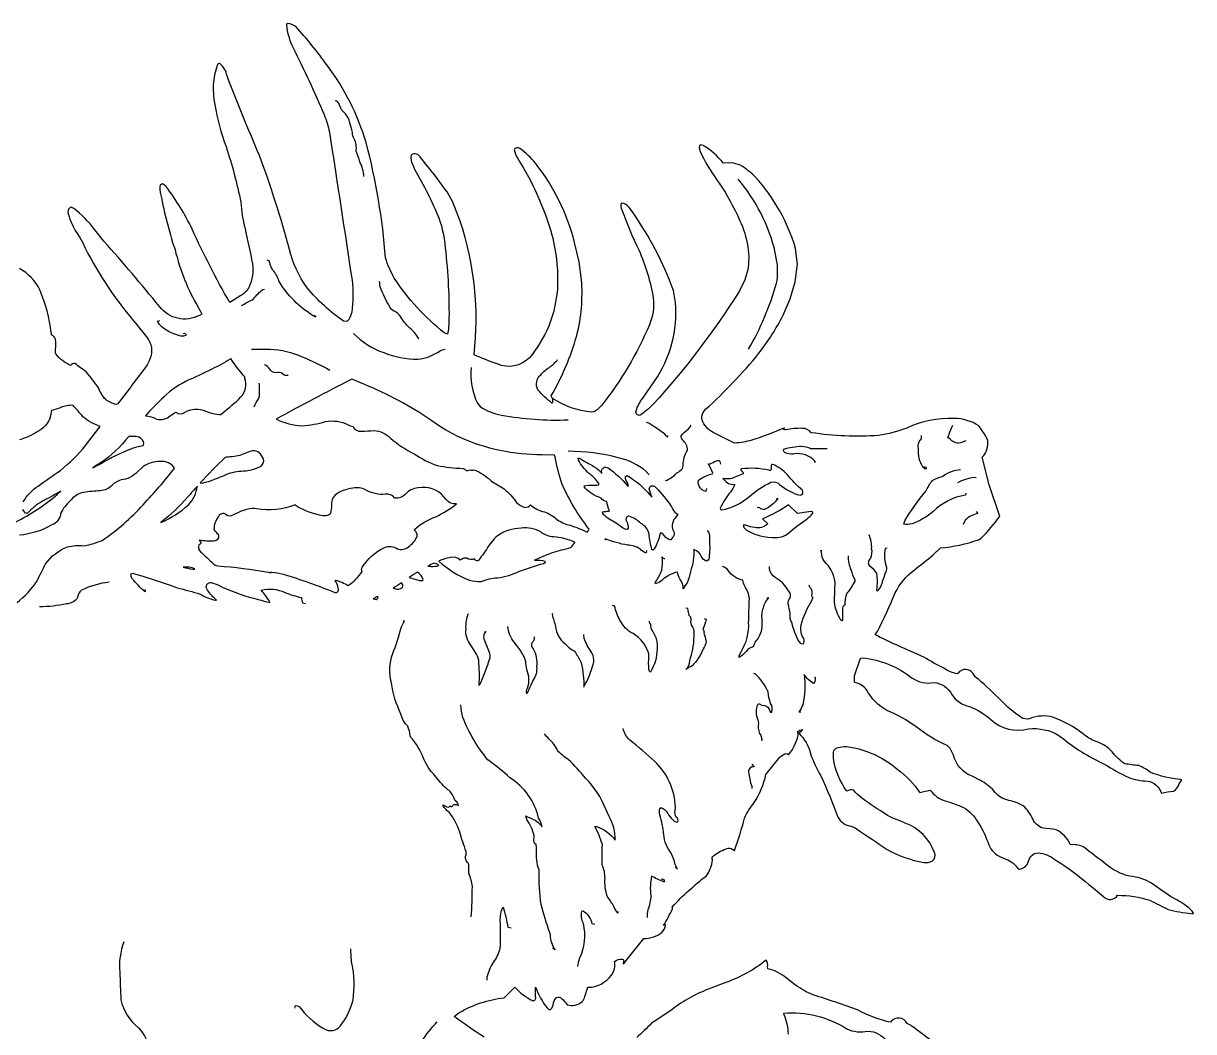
# Model space of a CAD drawing. Extents: x 0.5 to 28.5, y 0.6 to 43.4.
# Drawn here: x 15.15 to 25.38, y 11.96 to 20.78 of the extents above; entities that cross this region are included whole.
import ezdxf

# ---------------------------------------------------------------- set-up
doc = ezdxf.new("R2010")
doc.units = 0
doc.linetypes.add('0', pattern=[0])
doc.layers.add('1', color=7, linetype='0')

msp = doc.modelspace()

# ---------------------------------------------------------------- linework, layer by layer
at = {"layer": '1'}
for points in [[(19.176025, 11.9132, -0.020442), (18.914337, 12.093544), (18.955215, 12.124771, -0.107735), (19.350571, 12.257294), (19.442322, 12.348801, 0.08886), (19.599733, 12.231795, 0.533408), (19.625305, 12.265152), (19.625336, 12.348671, 0.068706), (19.724777, 12.168007), (19.740891, 12.155914), (19.755493, 12.154503), (19.767853, 12.166313), (19.777298, 12.193848, -0.167176), (19.808197, 12.259743, -0.382236), (19.850216, 12.251406, -0.09389), (19.901016, 12.196022, 0.245203), (20.033098, 12.223933, 0.133849), (20.055923, 12.268234), (20.082779, 12.348793, 0.233168), (20.287155, 12.453787, 0.212751), (20.31424, 12.574509, -0.154804), (20.384697, 12.596231, -0.436203), (20.39389, 12.572952), (20.390442, 12.557426), (20.390594, 12.554375, 0.147708), (20.416702, 12.583328), (20.570724, 12.775764, 0.162518), (20.728968, 12.828001, 0.183531), (20.760086, 12.896317), (20.75798, 12.898827, 0.061803), (20.742523, 12.887833, 0.030521), (20.821089, 13.034741, 0.160594), (20.817841, 13.05088, -0.042117), (21.119293, 13.324432, 0.11467), (21.171707, 13.46209, -0.370444), (21.179901, 13.499748, -0.076213), (21.307432, 13.566139, -0.251135), (21.358276, 13.544731), (21.362411, 13.545753), (21.367218, 13.553398, 0.018575), (21.451996, 13.828812, -0.067888), (21.536407, 13.963577, 0.084897), (21.638138, 14.208969), (21.759628, 14.360992, -0.150312), (21.82196, 14.39312, -0.19059), (21.835251, 14.381332), (21.838409, 14.383324, 0.088751), (21.918274, 14.539001, 0.075486), (21.915741, 14.585594, -0.16062), (21.958572, 14.601631, -0.168961), (21.924545, 14.570343, -0.154685), (22.028109, 14.389874, 0.050604), (22.118118, 14.197983, -0.015096), (22.267519, 13.837618, 0.24892), (22.383362, 13.756927, -0.05787), (22.426207, 13.737075, -0.002536), (22.696411, 13.553993, 0.07763), (23.018208, 13.439603, 0.120188), (23.091202, 13.450508, 0.332194), (23.111328, 13.528389, 0.215243), (22.856043, 13.785234), (22.817608, 13.800646, -0.08685), (22.637711, 13.894058, -0.043808), (22.436066, 14.036011), (22.41861, 14.05468), (22.405197, 14.073021, 0.242251), (22.344452, 14.06295, -0.114232), (22.228056, 14.351502, -0.064259), (22.232224, 14.418861), (22.2509, 14.439583, -0.151749), (22.395935, 14.445147, -0.128784), (22.790405, 14.252953, -0.086416), (22.98259, 14.050682, -0.006563), (23.074692, 14.073441, 0.175804), (23.206192, 13.979111, -0.028924), (23.365067, 13.92205, -0.129357), (23.490677, 13.791855, -0.070986), (23.585497, 13.593187, 0.200145), (23.69397, 13.487724), (23.734833, 13.470108, -0.169074), (23.842346, 13.383415, 0.346768), (23.926483, 13.436165), (23.938614, 13.464951, -0.371796), (24.035583, 13.522995, -0.12167), (24.180115, 13.455009, -0.04198), (24.464203, 13.244209, -0.014442), (24.607086, 13.127174, 0.395881), (24.712296, 13.15303, -0.085712), (24.994232, 13.109672, 0.005219), (25.154907, 13.030113, 0.049216), (25.355347, 12.99437), (25.368561, 12.991837), (25.37616, 12.995926, 0.123996), (25.315136, 13.056999, 0.043666), (25.174179, 13.142784, -0.004933), (25.007706, 13.259521, 0.114718), (24.818436, 13.320122, -0.124876), (24.610199, 13.426292, -0.004391), (24.415943, 13.574035, 0.155043), (24.314346, 13.595238), (24.29866, 13.598228, 0.1781), (24.173813, 13.726494, 0.008547), (24.063141, 13.739151, -0.221406), (23.970596, 13.820641, 0.097232), (23.88707, 13.936279, 0.075), (23.742371, 13.986595, -0.162711), (23.630127, 14.067117, 0.093382), (23.51236, 14.156677), (23.440292, 14.193504, -0.23869), (23.276917, 14.379417, 0.130224), (23.221878, 14.463722, -0.07259), (22.952347, 14.626625, 0.058753), (22.695463, 14.769072, -0.14557), (22.519976, 14.947938, 0.179747), (22.412445, 15.015213, 0.02125), (22.413452, 15.07122), (22.465408, 15.226936), (22.482971, 15.229065, -0.14527), (22.91713, 15.052071, 0.206022), (23.1082, 15.013687, -0.247247), (23.263199, 14.908943, 0.199607), (23.418217, 14.803475, -0.099571), (23.603287, 14.68882, 0.250684), (23.932678, 14.607765, -0.166066), (24.199219, 14.550682), (24.252628, 14.508944, 0.054648), (24.60116, 14.296533, 0.025608), (24.803411, 14.185088, 0.086174), (24.972067, 14.152281, -0.291286), (25.094894, 14.046799, -0.024347), (25.201584, 14.06424, 0.198308), (25.25, 14.128372, -0.084806), (25.274429, 14.162689), (25.266617, 14.166748, -0.089442), (24.99794, 14.229767, 0.078112), (24.896255, 14.286697, -0.013838), (24.774963, 14.303528), (24.760025, 14.311272, -0.064428), (24.651291, 14.422531, 0.109951), (24.515549, 14.50042, -0.075275), (24.411743, 14.563927, 0.074851), (24.146164, 14.709717, 0.172069), (23.948654, 14.697571, -0.227859), (23.864899, 14.7108, -0.054674), (23.691116, 14.858589, 0.009188), (23.495178, 15.043777, -0.17528), (23.448715, 15.09201, 0.529612), (23.318069, 15.094727), (23.309708, 15.090271, -0.091705), (23.197668, 15.135065, -0.021982), (23.017519, 15.23645, -0.007708), (22.635672, 15.408176), (22.614155, 15.420323), (22.592957, 15.433022), (22.614304, 15.459969, 0.018495), (22.768204, 15.799042, -0.114882), (22.934307, 15.997118, 0.000621), (23.100447, 16.128939), (23.163086, 16.191559, 0.065697), (23.495621, 16.261513), (23.519699, 16.27523, 0.037575), (23.681427, 16.466393), (23.590042, 16.74054), (23.529083, 16.98436, 0.233669), (23.576916, 17.128876, 0.111972), (23.550827, 17.180595), (23.498581, 17.25898, 0.142279), (23.282675, 17.321671, 0.120087), (22.869749, 17.238607, -0.052377), (22.623444, 17.173569, -0.055483), (22.034836, 17.19796, 0.237468), (21.953812, 17.235863, 0.064886), (21.812613, 17.222076), (21.802172, 17.222923), (21.791977, 17.225327, -0.130836), (21.801119, 17.239744, -0.020502), (21.51479, 17.132025, -0.045927), (21.36557, 17.106529), (21.358307, 17.109192), (21.177887, 17.199493, -0.190752), (21.079494, 17.309336, -0.184493), (21.090454, 17.373482), (21.11113, 17.40239, 0.036892), (21.576496, 17.891716, 0.046502), (21.788132, 18.224533), (21.849655, 18.368446), (21.892609, 18.518097), (21.912689, 18.672188), (21.897263, 18.807327, 0.111416), (21.547413, 19.433016, 0.064545), (21.413773, 19.535378), (21.358185, 19.555374), (21.306656, 19.557304), (21.265945, 19.554451, 0.09843), (21.089157, 19.708153), (21.06897, 19.713249), (21.056503, 19.707642), (21.05368, 19.689529), (21.062424, 19.657127, 0.050882), (21.213058, 19.404037, -0.060918), (21.44339, 18.970551, -0.066377), (21.488358, 18.738022), (21.481903, 18.634796), (21.454956, 18.532867), (21.40451, 18.433342, -0.044228), (20.651567, 17.44581, -0.050601), (20.538712, 17.349861, -0.594703), (20.503616, 17.388153, -0.096423), (20.561371, 17.498772), (20.626831, 17.592209), (20.664444, 17.648735, 0.171446), (20.848434, 18.336548), (20.831329, 18.439888, 0.061103), (20.471634, 19.130196), (20.442001, 19.167397, 0.199314), (20.376053, 19.204636), (20.371613, 19.202454, 0.18231), (20.379654, 19.146904, 0.030711), (20.527174, 18.795254, -0.060349), (20.653925, 18.373941, -0.130872), (20.619156, 18.14106, -0.067386), (20.200623, 17.434555), (20.163559, 17.396378), (20.137222, 17.379478), (20.113998, 17.377815, -0.125902), (19.773163, 17.49794), (19.760284, 17.519051, 0.060757), (19.984983, 18.047998, 0.082298), (20.026016, 18.533005), (20.005005, 18.692673), (19.964752, 18.862, 0.103434), (19.624804, 19.553558, 0.053282), (19.488161, 19.683962, 0.283726), (19.439377, 19.680351), (19.437714, 19.675179, 0.11333), (19.469788, 19.594292, -0.070367), (19.766727, 18.928476, -0.083707), (19.813232, 18.423691), (19.7845, 18.260201), (19.739578, 18.128647, -0.065697), (19.571686, 17.853558, -0.315393), (19.289276, 17.799908, -0.025669), (19.086563, 17.879097, 0.110248), (18.965942, 19.047569), (18.90036, 19.213089), (18.850586, 19.303589, 0.021492), (18.598175, 19.627853, 0.225884), (18.542877, 19.631462), (18.536804, 19.623428, 0.186779), (18.550552, 19.539162), (18.566849, 19.503029, -0.033081), (18.782007, 19.068571, -0.064338), (18.83423, 18.812647, -0.034143), (18.86731, 18.157829), (18.862457, 18.103226), (18.854691, 18.059517), (18.826385, 18.072227, -0.081778), (18.389919, 18.550093, -0.060134), (18.313675, 18.725388, 0.045283), (18.143381, 19.734575, 0.088784), (17.802387, 20.41049, 0.031098), (17.527725, 20.747803, 0.116627), (17.456451, 20.776253), (17.450867, 20.772354), (17.447922, 20.764565, 0.100095), (17.50592, 20.563019, -0.013348), (17.77639, 19.979765, -0.033345), (17.823481, 19.825462, -0.000126), (18.020397, 18.531261, -0.063862), (18.01742, 18.252388, -0.063857), (17.99321, 18.188805), (17.974304, 18.170197), (17.945343, 18.173477, -0.068356), (17.627314, 18.465687, -0.104548), (17.475052, 18.799355, 0.021492), (17.211121, 19.62258, -0.010257), (16.927734, 20.318359, 0.17245), (16.865694, 20.425762, 0.469323), (16.842743, 20.408989, 0.140953), (16.821011, 20.067293, 0.050724), (16.918819, 19.698982, -0.030884), (17.048615, 19.212326, 0.049797), (17.084929, 18.983644, -0.004964), (17.150797, 18.674284, -0.131279), (17.121836, 18.472054, -0.150222), (17.047958, 18.397873), (16.95166, 18.336601, -0.02673), (16.623402, 18.978329, 0.042915), (16.397017, 19.349226, 0.112842), (16.362366, 19.373634, 0.434241), (16.340363, 19.338089), (16.341324, 19.318611, 0.035927), (16.473038, 18.79808, 0.071926), (16.677382, 18.290651), (16.692278, 18.262644), (16.70726, 18.23468), (16.686903, 18.223518, -0.368002), (16.337646, 18.300743, 0.010708), (15.851364, 18.87252), (15.771088, 18.971931, 0.068083), (15.588989, 19.158173), (15.565613, 19.168831), (15.555465, 19.166801, 0.29312), (15.539703, 19.111977, 0.083662), (15.620865, 18.937637), (15.643814, 18.897278), (15.666214, 18.856621, 0.062261), (16.111256, 18.177248, -0.010657), (16.241316, 18.011072, -0.262764), (16.247513, 17.827316), (16.229477, 17.792068), (16.204571, 17.754032, -0.001169), (15.971921, 17.450857), (15.957367, 17.442955, -0.059709), (15.867477, 17.486595, -0.088798), (15.804413, 17.589973, 0.016406), (15.698837, 17.728363, -0.016636), (15.598434, 17.802238, 0.232065), (15.56076, 17.785851, -0.14056), (15.432357, 17.88759, -0.178027), (15.429886, 17.926155, 0.065648), (15.429182, 18.014864, 0.192784), (15.396149, 18.049622), (15.391617, 18.070747, 0.068744), (15.292328, 18.446091, 0.149678), (15.112778, 18.633698, -0.066812)], [(18.12468, 19.437355, 0.098174), (18.087921, 19.566895, 0.043372), (18.056686, 19.658539, 0.137008), (18.039808, 19.767681, -0.163745), (18.023916, 19.820992), (18.018896, 19.845808, -0.04535), (17.996016, 19.929192, 0.139495), (17.945602, 20.002411, -0.12012), (17.906111, 20.074862, 0.210233), (17.873078, 20.100655)], [(21.486908, 17.92778, 0.061209), (21.730642, 18.503687, 0.095265), (21.730911, 18.709984), (21.719986, 18.773811, 0.11766), (21.395416, 19.414482)], [(17.690109, 18.225121), (17.702698, 18.206726, -0.11304), (17.396797, 18.496405), (17.381241, 18.524086, 0.090346), (17.327713, 18.619658, -0.086392), (17.295227, 18.701385), (17.278381, 18.705444)], [(18.604996, 18.019272, 0.092592), (18.510132, 18.125778, -0.035182), (18.434662, 18.225311, 0.109906), (18.372772, 18.268829), (18.365479, 18.275703, -0.057216), (18.266369, 18.477161, -0.05892), (18.261917, 18.522461)], [(17.055069, 18.309486, -0.013279), (17.148117, 18.35952), (17.162003, 18.371658, -0.070871), (17.240646, 18.448517), (17.255524, 18.45385)], [(16.546478, 18.06501, -0.686397), (16.567688, 18.047394), (16.548431, 18.042061), (16.525192, 18.04277, -0.144397), (16.335144, 18.145515), (16.325165, 18.15995), (16.32048, 18.174294), (16.340637, 18.179382)], [(18.033188, 18.06501, 0.116892), (18.298317, 17.897793, 0.099759), (18.595369, 17.841019, 0.136578), (18.790079, 17.914331, -0.096475), (18.83374, 17.92778)], [(17.141159, 17.92778), (17.30455, 17.92778, -0.100683), (17.58519, 17.861412, -0.03036), (17.827316, 17.744804)], [(19.771484, 17.493202, -0.239127), (19.767654, 17.456017, -0.050817), (19.645758, 17.573027, -0.350781), (19.669241, 17.704536, -0.07938), (19.750723, 17.77289, 0.060017), (19.81723, 17.836296)], [(17.46138, 17.699059, -0.316484), (17.413589, 17.713715, 0.247944), (17.35675, 17.721878, -0.352118), (17.300449, 17.757065, 0.163627), (17.255524, 17.790542)], [(19.062439, 17.76767, 0.132987), (19.115662, 17.455147), (19.139572, 17.427673, 0.115604), (19.326126, 17.351707, 0.05422), (19.908737, 17.310234)], [(17.164032, 17.424591, -0.056223), (17.204208, 17.495216), (17.209122, 17.508751, 0.057308), (17.209763, 17.630432)], [(15.147141, 16.594559, -0.11363), (15.275604, 16.731705, -0.008023), (15.472473, 16.868385, 0.05303), (15.690857, 17.085922), (15.808411, 17.238449), (15.818283, 17.252747, -0.090733), (15.66806, 17.337646, 0.009014), (15.581711, 17.436668, 0.1299), (15.47551, 17.417252, -0.042208), (15.393265, 17.391357), (15.38324, 17.33239, -0.192229), (15.2686, 17.204973, -0.06422), (15.114746, 17.135201)], [(20.777863, 17.172989), (20.779053, 17.159119, 0.073376), (20.665665, 17.245277, 0.127588), (20.595642, 17.287338), (20.594894, 17.287354)], [(20.760559, 16.777527, 0.100652), (20.859726, 16.845589, 0.088827), (20.908386, 16.88604), (20.911957, 16.896713), (20.914612, 16.911453, -0.149136), (20.953491, 17.044373, 0.20309), (20.908632, 17.134535), (20.901886, 17.144554), (20.895844, 17.155014), (20.897537, 17.168953, -0.075409), (20.96138, 17.23188), (20.975998, 17.248116), (20.983719, 17.264481)], [(23.385315, 17.127258), (23.362213, 17.117058, -0.305607), (23.264313, 17.12793), (23.247559, 17.140533), (23.228607, 17.155869, -0.009096), (23.27095, 17.264488)], [(22.058716, 16.944275), (22.071548, 16.943176, 0.273218), (21.876724, 17.010864, -0.132272), (21.805405, 17.021828), (21.791428, 17.03746), (21.79454, 17.055244, -0.049739), (21.94754, 17.0812, -0.086656), (22.028229, 17.059402, 0.009244), (22.17308, 17.058632)], [(23.019379, 16.898527, -0.677303), (23.039795, 16.880684), (23.025894, 16.882973), (23.010452, 16.895134, -0.153269), (22.970871, 17.057999, -0.263847), (22.993958, 17.141304, 0.228574), (22.996506, 17.172997)], [(20.617783, 16.829903), (20.590973, 16.859261, 0.11782), (20.346985, 16.979233, 0.06038), (19.908737, 17.035759)], [(15.092926, 15.713776, 0.077348), (15.26944, 15.902542, -0.013744), (15.342392, 16.051193, -0.149513), (15.534088, 16.199593, -0.080097), (15.673889, 16.209694, 0.065865), (15.801071, 16.24379), (15.822769, 16.248367), (15.835846, 16.255508, 0.063102), (16.194214, 16.568222, 0.018992), (16.468002, 16.88356), (16.460663, 16.900482, 0.250955), (16.324341, 16.945274, 0.180014), (16.177658, 16.885361), (16.144409, 16.855583, -0.187611), (16.001223, 16.784414, 0.149757), (15.913437, 16.727959, -0.172292), (15.803619, 16.688599, 0.04005), (15.655792, 16.670853, 0.147243), (15.557526, 16.60186, 0.108989), (15.473633, 16.490631, -0.293823), (15.3974, 16.391846, -0.109278), (15.11412, 16.301838, 0.135172)], [(21.119705, 16.710022), (21.113083, 16.683815, -0.368681), (21.045975, 16.774826), (21.051849, 16.785141, -0.097054), (21.170578, 16.83799), (21.175339, 16.842667, 0.043831), (21.134811, 16.924492, 0.152143), (21.188873, 16.946108, -0.09843), (21.226791, 16.954674), (21.236191, 16.944977), (21.241714, 16.923515)], [(23.385315, 16.669807), (23.381668, 16.651512, 0.155661), (23.099699, 16.509054, -0.09505), (22.91547, 16.400831, -0.110702), (22.842194, 16.398979), (22.851868, 16.427132, -0.043069), (23.036285, 16.685532, -0.053778), (23.093704, 16.780777, -0.035133), (23.179901, 16.815773, -0.137468), (23.339569, 16.875656)], [(23.316696, 16.761292, -0.098294), (23.460754, 16.808601), (23.476822, 16.807045)], [(15.07988, 16.416473, 0.058622), (15.44429, 16.657585), (15.473877, 16.68676, -0.009061), (15.270935, 16.57399, 0.012545), (15.179825, 16.490425), (15.162598, 16.495735), (15.142136, 16.527191)], [(21.72966, 16.61853), (21.741348, 16.626572), (21.741272, 16.624702, -0.143415), (21.625107, 16.526161, -0.227451), (21.58432, 16.540375), (21.574142, 16.543419), (21.561935, 16.54229)], [(23.476822, 16.509705), (23.490936, 16.491928, 0.146491), (23.382767, 16.43531), (23.36998, 16.416641), (23.362457, 16.395332)], [(20.594894, 16.166611), (20.590271, 16.148293), (20.585938, 16.147118, -0.108499), (20.537979, 16.182449, 0.130146), (20.429016, 16.213791, -0.045499), (20.232498, 16.270157), (20.228928, 16.258102)], [(21.125015, 16.342567, -0.239828), (21.143829, 16.281471), (21.145483, 16.239897, -0.049096), (21.138676, 16.090738, -0.516096), (21.107162, 16.079437, -0.2109), (21.064636, 16.13549, 0.178815), (21.017467, 16.170477, -0.053468), (21.006805, 16.179268, -0.109066), (20.977509, 15.984077, -0.05783), (20.950302, 15.885658, 0.069061), (20.915039, 15.83329, 0.194344), (20.888178, 15.915032, -0.06409), (20.864258, 15.979584, 0.133324), (20.729336, 15.905894, -0.0665), (20.673813, 15.875114), (20.669067, 15.881294), (20.675522, 15.897095, 0.059838), (20.728424, 15.994766, 0.073976), (20.73082, 16.111565, 0.257247), (20.75499, 16.097992)], [(22.699142, 16.189476), (22.681564, 16.18586, 0.149741), (22.692566, 16.018173, -0.142474), (22.679047, 15.971344, -0.028139), (22.638702, 15.849747), (22.626236, 15.828728), (22.610519, 15.811821), (22.607513, 15.822891, 0.072464), (22.607727, 15.965324, 0.11666), (22.546896, 16.030584, -0.417472), (22.555191, 16.102036, 0.159767), (22.562088, 16.183678, 0.128412), (22.539032, 16.30384)], [(22.356079, 16.120865, 0.107152), (22.38176, 15.996696, 0.090132), (22.416626, 15.912064), (22.415665, 15.897408, -0.017646), (22.346619, 15.793625, 0.115625), (22.327759, 15.691193, 0.320831), (22.306961, 15.651497, -0.038843), (22.306885, 15.556824), (22.300842, 15.552589), (22.294006, 15.558525, -0.103707), (22.236115, 15.716843, 0.014076), (22.242508, 15.890556, 0.177332), (22.149334, 16.070709, -0.146635), (22.124794, 16.151834, 0.116426), (22.114426, 16.168266), (22.12735, 16.166611)], [(16.209534, 15.825577), (16.21106, 15.807663, -0.039713), (16.099207, 15.920188, -0.150338), (16.089035, 15.963463), (16.104416, 15.970215), (16.138931, 15.958511, -0.02358), (16.492188, 15.840958, -0.016417), (16.695251, 15.785828, 0.079974), (16.826889, 15.732529), (16.836624, 15.734299, -0.067485), (16.75618, 15.820099), (16.748657, 15.837372, -0.707874), (16.802536, 15.883347, -0.064454), (16.89098, 15.845544, 0.045298), (17.20105, 15.739875, 0.012745), (17.302017, 15.712044), (17.298447, 15.723526, 0.046539), (17.225876, 15.821075, -0.17316), (17.433548, 15.801132, 0.041114), (17.577408, 15.756226, 0.033988), (17.588547, 15.709206), (17.612442, 15.70359)], [(21.647018, 15.754906), (21.658737, 15.756485), (21.659195, 15.755333, 0.189129), (21.601379, 15.569214), (21.601868, 15.525925, -0.210493), (21.54187, 15.366463, -0.002983), (21.526413, 15.32431, 0.240706), (21.465317, 15.283765, -0.102879), (21.404785, 15.233139), (21.402802, 15.243187), (21.411133, 15.262779), (21.42038, 15.281982, 0.15785), (21.486984, 15.540047, -0.007657), (21.493597, 15.7439, 0.129834), (21.452499, 15.85634, -0.078422), (21.437378, 15.908409, -0.204053), (21.310272, 15.991203, 0.147712), (21.258209, 16.029373)], [(22.014175, 15.866523, 0.162719), (22.030945, 15.839233, -0.146747), (22.036249, 15.774354, 0.174651), (22.047775, 15.755554), (22.038162, 15.73246, 0.054406), (21.94231, 15.516414, 0.174618), (21.965572, 15.397317, -0.166894), (21.963638, 15.347557), (21.945557, 15.353233), (21.927933, 15.371681, -0.070826), (21.865997, 15.53392, -0.169336), (21.850311, 15.61628, 0.035151), (21.831123, 15.701263, -0.207546), (21.850616, 15.752739, 0.306294), (21.835968, 15.814575, 0.139687), (21.717592, 15.931434, -0.152665), (21.668091, 16.004242), (21.669891, 16.029373)], [(15.898483, 15.889717, 0.092219), (15.656166, 15.820208, 0.206689), (15.619095, 15.749489, -0.182869), (15.526184, 15.700539, -0.051573), (15.288513, 15.676231)], [(20.617783, 15.549049, 0.20765), (20.629013, 15.526268, 0.221763), (20.648514, 15.460335, -0.187116), (20.686157, 15.308861, -0.141308), (20.628296, 15.105286), (20.61795, 15.114357, -0.063301), (20.615921, 15.240005), (20.613815, 15.264626, 0.190508), (20.477228, 15.441133, -0.175843), (20.362564, 15.559074, -0.074094), (20.315247, 15.682533), (20.297546, 15.686279)], [(21.098083, 15.571922), (21.11705, 15.567085, -0.036298), (21.087112, 15.479012, -0.29813), (21.096268, 15.445282, 0.012345), (21.116409, 15.376389, -0.141705), (21.088608, 15.307816, -0.109727), (20.993637, 15.15992, 0.027169), (20.938461, 15.126076, 0.191615), (20.973969, 15.206345), (20.978134, 15.229256, 0.091598), (21.009735, 15.438782, 0.272555), (20.986923, 15.513626, -0.089104), (20.984848, 15.574333, 0.256276), (20.966919, 15.599297, -0.027541), (20.955856, 15.659828), (20.937973, 15.663422)], [(19.062439, 12.964478, 0.01781), (19.071976, 13.22879, 0.090342), (19.040741, 13.342979, -0.026995), (19.041214, 13.420982, 0.195193), (19.027617, 13.443313, -0.278256), (19.017685, 13.508232, 0.083559), (19.018021, 13.53685, -0.028013), (18.963074, 13.705841, 0.080966), (18.868378, 13.881157, -0.107447), (18.81575, 13.936157), (18.816711, 13.943657, 0.093643), (18.861298, 13.924675), (18.870209, 13.927742), (18.878891, 13.935799, 0.694786), (18.902781, 13.939494, -0.480386), (18.950363, 13.934532, 0.302627), (18.926483, 13.977478, -0.146713), (18.910427, 14.009183, 0.14752), (18.84903, 14.082993, -0.048545), (18.745514, 14.200562, -0.108729), (18.642578, 14.358864, 0.083802), (18.535477, 14.534309), (18.529633, 14.548256, 0.064112), (18.507538, 14.632095, -0.045152), (18.466339, 14.681679), (18.447937, 14.73822, -0.077376), (18.364746, 15.01059, -0.159614), (18.376602, 15.266479, 0.040889), (18.445633, 15.48217, -0.07565), (18.480286, 15.550743), (18.467758, 15.549049)], [(19.176804, 15.457565), (19.189468, 15.459183, 0.283133), (19.173462, 15.396896, 0.024492), (19.218994, 15.277596), (19.225037, 15.249878), (19.223465, 15.226784, -0.03882), (19.131454, 14.986732, 0.030219), (19.128189, 15.208527, 0.078584), (19.099228, 15.27697), (19.05983, 15.341202, -0.216812), (19.016953, 15.486198, -0.11864), (19.039566, 15.617676)], [(19.771484, 15.617676), (19.770432, 15.608383, 0.025017), (19.799957, 15.504089, 0.216751), (19.882328, 15.351856, 0.051642), (19.943878, 15.299309, -0.274312), (19.972717, 15.27639, -0.029035), (20.023743, 15.18428, -0.066964), (20.046082, 14.971916), (20.050674, 14.985802, 0.075073), (20.118347, 15.146179, 0.272033), (20.111176, 15.282097, -0.071546), (20.049728, 15.399399), (20.045959, 15.434692)], [(19.611374, 15.411819, -0.310656), (19.591736, 15.361374, 0.351119), (19.604584, 15.309204, -0.144837), (19.634201, 15.153046, -0.169602), (19.601894, 15.030946, 0.001863), (19.555527, 14.926506), (19.547409, 14.915993, -0.246774), (19.55489, 14.96399, 0.196801), (19.547058, 15.126793, -0.023338), (19.539658, 15.198227, 0.086725), (19.486237, 15.30114), (19.438461, 15.365601, -0.164511), (19.38266, 15.503311)], [(21.601273, 14.519791), (21.601212, 14.506287, 0.252297), (21.584122, 14.568703, -0.124512), (21.575302, 14.659546), (21.573776, 14.672493), (21.570541, 14.685875, -0.215929), (21.56789, 14.822389, -0.490165), (21.591171, 14.820236), (21.60231, 14.816856), (21.626358, 14.813493, -0.358121), (21.67173, 14.7626, 0.199287), (21.686615, 14.750504, 0.247997), (21.679138, 14.831505, -0.058377), (21.656586, 14.931808, 0.110348), (21.544998, 15.090309, -0.089458), (21.532654, 15.091606)], [(22.065155, 15.063133, -0.16655), (22.060577, 15.00853), (22.053238, 15.006424, -0.122375), (21.972168, 15.082939, -0.089257), (21.959789, 14.819919, -0.071423), (21.926498, 14.755898), (21.943161, 14.758148)], [(19.771484, 12.69001, -0.236099), (19.797287, 12.675774, -0.142883), (19.753784, 12.808624), (19.749893, 12.828506, -0.030862), (19.673691, 13.071762, -0.044296), (19.655365, 13.374527, -0.117415), (19.634207, 13.551458, 0.036121), (19.629181, 13.599815, -0.269642), (19.610123, 13.626511), (19.612656, 13.674782, 0.083948), (19.547009, 13.81661, -0.092258), (19.540512, 13.847343), (19.550583, 13.840485), (19.57291, 13.832144), (19.594723, 13.822537, -0.134319), (19.681625, 13.750679, 0.113861), (19.65152, 13.828003, 0.196618), (19.400604, 14.180817, 0.033336), (19.219543, 14.327667), (19.208374, 14.33799, -0.082687), (18.989769, 14.707537, -0.065572), (18.970947, 14.817139)], [(20.343307, 13.010216), (20.344482, 12.99749, -0.115178), (20.303101, 13.068268, -0.015924), (20.251236, 13.146362, -0.094496), (20.231644, 13.30172, 0.116333), (20.206192, 13.417984, -0.012366), (20.20874, 13.59816, 0.04345), (20.143005, 13.755531), (20.157425, 13.755783, -0.136521), (20.321457, 13.635796, 0.126369), (20.267517, 13.842308), (20.237625, 13.906815, 0.114711), (20.060211, 14.176353, 0.037098), (19.909836, 14.341301, -0.059442), (19.81572, 14.419014, 0.115707), (19.741009, 14.521124, -0.016108), (19.702866, 14.565544)], [(20.846481, 13.399048), (20.865952, 13.385986, -0.173118), (20.842241, 13.437013, 0.030166), (20.810318, 13.521034, -0.144954), (20.744827, 13.683861, 0.054663), (20.710312, 13.85672, -0.094494), (20.710892, 13.910896), (20.721893, 13.921036, -0.181018), (20.787359, 13.856768, 0.048922), (20.837509, 13.801384), (20.855667, 13.792412), (20.867828, 13.796013, 0.371059), (20.854507, 13.837135, -0.207424), (20.844086, 13.890984), (20.846359, 13.922829, 0.200057), (20.665466, 14.324562, 0.01346), (20.447994, 14.510817, -0.141934), (20.389038, 14.61129)], [(21.51619, 14.300682), (21.534653, 14.27729, 0.471805), (21.486572, 14.232506, 0.058606), (21.51413, 14.10688), (21.51619, 14.087196)], [(20.723236, 13.29425, -0.619195), (20.750687, 13.272316), (20.743271, 13.270973, -0.031638), (20.637939, 13.321709, 0.078814), (20.631424, 13.151939, -0.098393), (20.60552, 13.026617, 0.09713), (20.601242, 12.958771)], [(19.411819, 12.867271), (19.386414, 12.87249, 0.025624), (19.343323, 13.047829), (19.331696, 13.038795, 0.103997), (19.314133, 12.909317, -0.019332), (19.313538, 12.691071, -0.103438), (19.25378, 12.566214, 0.083403), (19.200043, 12.438423), (19.198334, 12.409798)], [(20.143784, 12.897766), (20.120361, 12.903404, 0.225718), (20.039856, 13.013611), (20.026718, 13.012505, 0.189336), (20.040573, 12.908844, -0.165512), (20.006779, 12.599019, 0.038549), (19.991287, 12.531799)], [(16.026535, 12.745285, 0.115923), (15.989747, 12.481361, -0.002122), (15.999664, 12.239975, 0.165613), (16.153177, 11.994936, -0.192797), (16.242371, 11.787949, -0.014739), (16.240311, 11.548805, 0.184161), (16.336472, 11.318962, -0.109235), (16.419769, 11.232246), (16.423019, 11.220383)], [(17.52095, 12.165825), (17.527298, 12.191078, -0.239155), (17.584106, 12.149765, 0.107188), (17.792917, 11.97751, 0.3697), (17.932327, 12.028015, 0.083665), (18.029617, 12.237846, 0.086981), (18.018999, 12.559896, -0.021641), (18.008911, 12.684288)], [(23.263443, 11.754982, -0.01316), (22.917452, 12.007105, 0.014995), (22.873932, 12.032578, 0.566168), (22.727676, 12.04467), (22.707672, 12.045868, -0.057319), (22.445511, 12.148828, 0.009479), (22.051794, 12.282856, -0.066621), (21.8965, 12.368179), (21.818359, 12.428093, 0.117191), (21.655762, 12.510864), (21.652679, 12.52832, 0.199888), (21.641037, 12.585884, -0.084451), (21.288879, 12.392212), (21.157028, 12.34066, 0.076772), (20.81563, 12.153201, -0.000785), (20.638885, 12.03492, -0.010067), (20.508713, 11.909126, -0.091604)], [(21.834763, 11.939606, 0.104079), (21.796356, 12.107765), (21.793808, 12.122604, -0.162979), (22.344742, 11.986282, 0.171422), (22.529953, 11.966248, -0.228123), (22.695221, 11.875473, 0.16553)], [(18.490799, 11.619995), (18.498901, 11.649918), (18.511353, 11.682121, -0.069874), (18.765289, 12.046966)]]:
    msp.add_lwpolyline(points, format="xyb", dxfattribs=at)
for points in [[(16.229828, 17.363335), (16.215851, 17.346649, -0.115646), (16.312302, 17.31604, 0.247973), (16.432663, 17.347008, -0.040022), (16.482147, 17.377007, 0.345407), (16.555939, 17.374504, -0.255852), (16.742447, 17.387062, 0.0976), (16.872574, 17.356354, 0.012628), (17.028976, 17.488674), (17.047739, 17.510183, 0.303912), (17.083176, 17.67495), (17.083755, 17.686005, -0.044411), (16.962463, 17.845337), (16.954697, 17.841522, -0.042083), (16.795532, 17.754028), (16.62529, 17.672226, 0.084639), (16.39991, 17.532789, 0.016877)], [(17.357391, 17.315697, 0.099758), (17.586136, 17.258034, 0.048164), (17.787781, 17.294647, -0.170488), (17.986166, 17.265873, 0.008101), (18.029358, 17.251183, 0.315415), (18.103806, 17.211067, 0.02099), (18.211212, 17.218018, -0.161574), (18.357788, 17.151268, 0.073456), (18.563599, 17.014381, 0.069745), (18.763779, 16.91011, 0.026707), (18.99087, 16.884552, -0.162522), (19.01683, 16.867233, 0.117368), (19.050049, 16.872559, 0.196493), (19.087967, 16.87339, -0.096284), (19.235275, 16.778152, 0.0215), (19.350052, 16.706619, -0.06428), (19.458338, 16.588411, 0.156852), (19.531921, 16.544743, 0.233462), (19.581299, 16.56694, 0.138856), (19.701324, 16.506416, -0.106167), (19.815186, 16.436035, 0.086521), (19.928665, 16.388153, -0.02807), (20.076248, 16.32917, 0.017541), (20.092926, 16.354225), (20.088272, 16.35936, -0.062056), (19.855194, 16.754082, -0.039826), (19.796463, 16.985397), (19.790466, 17.000336), (19.682159, 17.003952, -0.106558), (18.964943, 17.156164, -0.04368), (18.716888, 17.300087), (18.604462, 17.376389, 0.044992), (18.018677, 17.665436, 0.009836)], [(15.823181, 16.933662, 0.034665), (15.754852, 16.891502), (15.809341, 16.919312, -0.044462), (16.109955, 17.06604), (16.151505, 17.077583), (16.195221, 17.086456), (16.201096, 17.105133, 0.388921), (16.117937, 17.163561, 0.031002), (16.068146, 17.164009, -0.070202)], [(17.054657, 17.004837, -0.086492), (16.923218, 16.984818), (16.912201, 16.981628, 0.018747), (16.693222, 16.758232), (16.710388, 16.757126, 0.046125), (16.921555, 16.83345, -0.085832), (17.071671, 16.863167, 0.105619), (17.222862, 16.903656, 0.315552), (17.246201, 16.969215), (17.230011, 16.999794, 0.384343), (17.121094, 17.030937), (17.104309, 17.024986)], [(20.834915, 16.325996), (20.834929, 16.320696, -0.232984), (20.822777, 16.28231), (20.815666, 16.271473), (20.808121, 16.260933), (20.801041, 16.260223, -0.156862), (20.734131, 16.315086), (20.726639, 16.320175), (20.718002, 16.32328), (20.713272, 16.315155, -0.084083), (20.660645, 16.181046), (20.65004, 16.170204), (20.641922, 16.177238, -0.062674), (20.617188, 16.312843, 0.224096), (20.545349, 16.404167, 0.133743), (20.44133, 16.468382, 0.504852), (20.416656, 16.428955, -0.11389), (20.434708, 16.36364), (20.426666, 16.351547, -0.147727), (20.360748, 16.383156), (20.328278, 16.407936, -0.05143), (20.222336, 16.476706, -0.145854), (20.209869, 16.505806, -0.041601), (20.265442, 16.511917), (20.271866, 16.515579, -0.089469), (20.247131, 16.597313, -0.215316), (20.197464, 16.625076), (20.190903, 16.629555, -0.125183), (20.057718, 16.712379), (20.052431, 16.722027), (20.048553, 16.732323), (20.062515, 16.737114, -0.030392), (20.161545, 16.738991), (20.177811, 16.742119), (20.177872, 16.753258, 0.072588), (20.08847, 16.844795, -0.095941), (20.000977, 16.958389), (19.997849, 16.975716), (20.006607, 16.974388, 0.003835), (20.137726, 16.900452, -0.048058), (20.206297, 16.841034, -0.765162), (20.250061, 16.893082), (20.258469, 16.889908, -0.066194), (20.42749, 16.733841), (20.436844, 16.729752, 0.178788), (20.417206, 16.776901, -0.211358), (20.411926, 16.815903), (20.426392, 16.822754, -0.08536), (20.623322, 16.653282), (20.64241, 16.635101, -0.008889), (20.617775, 16.706095, -0.642916), (20.666565, 16.726372), (20.678314, 16.716843, -0.037008), (20.814178, 16.550278, 0.166472), (20.855835, 16.491089), (20.869461, 16.486923), (20.845001, 16.451355, 0.338248)], [(21.32811, 16.678757, 0.067301), (21.238682, 16.537693, 0.376302), (21.25174, 16.52269, 0.140895), (21.497108, 16.644238, -0.056218), (21.680962, 16.763861, -0.312645), (21.756805, 16.745003, 0.110028), (21.935949, 16.651409, 0.442939), (21.961548, 16.677238), (21.958313, 16.694847, -0.062122), (21.826675, 16.830376, 0.108166), (21.698299, 16.921066, 0.494564), (21.683945, 16.906136), (21.684845, 16.880226, -0.53308), (21.672272, 16.868652), (21.663483, 16.869072, 0.086747), (21.423164, 16.881454, 0.761592), (21.424927, 16.864714, -0.157934), (21.440536, 16.843407), (21.437866, 16.838867, -0.024673), (21.324249, 16.793671, -0.033897), (21.262466, 16.797607), (21.273466, 16.784246, 0.239673), (21.357822, 16.745426), (21.366913, 16.745514, -0.056119)], [(16.583176, 16.634644, -0.040952), (16.350327, 16.411743, 0.08059), (16.590366, 16.567232, 0.158442), (16.668365, 16.730972, 0.00456)], [(16.95874, 16.466888), (16.933243, 16.469543, 0.611581), (16.851923, 16.464769, 0.1576), (16.813553, 16.352226, 0.085082), (16.850449, 16.310974, -0.537418), (16.812836, 16.249199, -0.042592), (16.685028, 16.257156), (16.693817, 16.246401, -0.744485), (16.684708, 16.220726), (16.680069, 16.217178, 0.320206), (16.698616, 16.15419), (16.707184, 16.147713, 0.022437), (16.824371, 16.038857), (16.846878, 16.033424, -0.023688), (17.290659, 15.979302), (17.300278, 15.976347), (17.309784, 15.973045), (17.307571, 15.977692), (17.318787, 15.977783), (17.365677, 15.972153), (17.420059, 15.960403, -0.024232), (17.870935, 15.800616, 0.608028), (17.900314, 15.836815, 0.078487), (17.873886, 15.906273), (17.87674, 15.908562, -0.083041), (17.985977, 15.861885, 0.108986), (18.108826, 15.983505), (18.103882, 16.000114), (18.109528, 16.021339, -0.141616), (18.303764, 16.194645, -0.221763), (18.416656, 16.183853, 0.283653), (18.513868, 16.200413, 0.167913), (18.588547, 16.294125, 0.297575), (18.566544, 16.344528), (18.568985, 16.355583, -0.085987), (18.752583, 16.463369, 0.061619), (18.934494, 16.576263, -0.30074), (18.843765, 16.615005), (18.823227, 16.637718, 0.27626), (18.598801, 16.715408, 0.223385), (18.485413, 16.656471, -0.216908), (18.39679, 16.62468), (18.390747, 16.62838, 0.296756), (18.313522, 16.660118, -0.16926), (18.138901, 16.699059, 0.180582), (18.027344, 16.712196, 0.143611), (17.868902, 16.649723, 0.205448), (17.840971, 16.564573, -0.056486), (17.830904, 16.492493, -0.287903), (17.79425, 16.471489), (17.765396, 16.472275, -0.097299), (17.532211, 16.557808), (17.523239, 16.567833, -0.144506), (17.186201, 16.533329, 0.136933), (17.034485, 16.503204)], [(21.997513, 16.444618, 0.071356), (22.047394, 16.493317), (22.048386, 16.503281), (22.037262, 16.507767), (22.012131, 16.505669), (21.912659, 16.491455), (21.836533, 16.567574, -0.063976), (21.607681, 16.445702), (21.653427, 16.399979, -0.245157), (21.540142, 16.367561, -0.083198), (21.460632, 16.390289), (21.437912, 16.389244), (21.446091, 16.367653), (21.468277, 16.346596, 0.176428), (21.77545, 16.28672, 0.122686), (21.839005, 16.323334, -0.023449)], [(19.96788, 16.237953), (19.968536, 16.241028, 0.038351), (19.848558, 16.278269, 0.034736), (19.763931, 16.287811, -0.110971), (19.673386, 16.327721, 0.176087), (19.498688, 16.362549, 0.150551), (19.290787, 16.296776, 0.087769), (19.195627, 16.177931, -0.021308), (19.12146, 16.077423, -0.358095), (19.092133, 16.09391, -0.231794), (19.02342, 16.100452, 0.242352), (18.976578, 16.088844), (18.964569, 16.08329, 0.295605), (18.881805, 16.106728, 0.073855), (18.77861, 16.074486, 0.095125), (19.046711, 15.909454, 0.086753), (19.148926, 15.896683, -0.093905), (19.29126, 15.929291, 0.076896), (19.484283, 15.986351, -0.007043), (19.694916, 16.05529), (19.708191, 16.062729), (19.712387, 16.068474), (19.709137, 16.072754, 0.067747), (19.62265, 16.079811), (19.616653, 16.0821), (19.620346, 16.087196, -0.057877), (19.931427, 16.192749, 0.093245)], [(16.627655, 16.006035), (16.642593, 16.004837), (16.646118, 16.006165, 0.153263), (16.545349, 16.021034, 0.028369)], [(18.600342, 15.909317, 0.155568), (18.640518, 15.906357), (18.641846, 15.914986, 0.178622), (18.591248, 15.978996, 0.016155), (18.519638, 15.932487, -0.006748)], [(18.741318, 16.029877, 0.113597), (18.778763, 16.037025, 0.132782), (18.735443, 16.057114, 0.011385), (18.683914, 16.031502, 0.076421)], [(18.39447, 15.835968, 0.314588), (18.46022, 15.844215, 0.355904), (18.451828, 15.885384, -0.01572), (18.38063, 15.839485)], [(18.205643, 15.744942), (18.222015, 15.741385, 0.526896), (18.248413, 15.761681), (18.244446, 15.764847)]]:
    msp.add_lwpolyline(points, format="xyb", close=True, dxfattribs=at)

doc.saveas('drawing.dxf')
